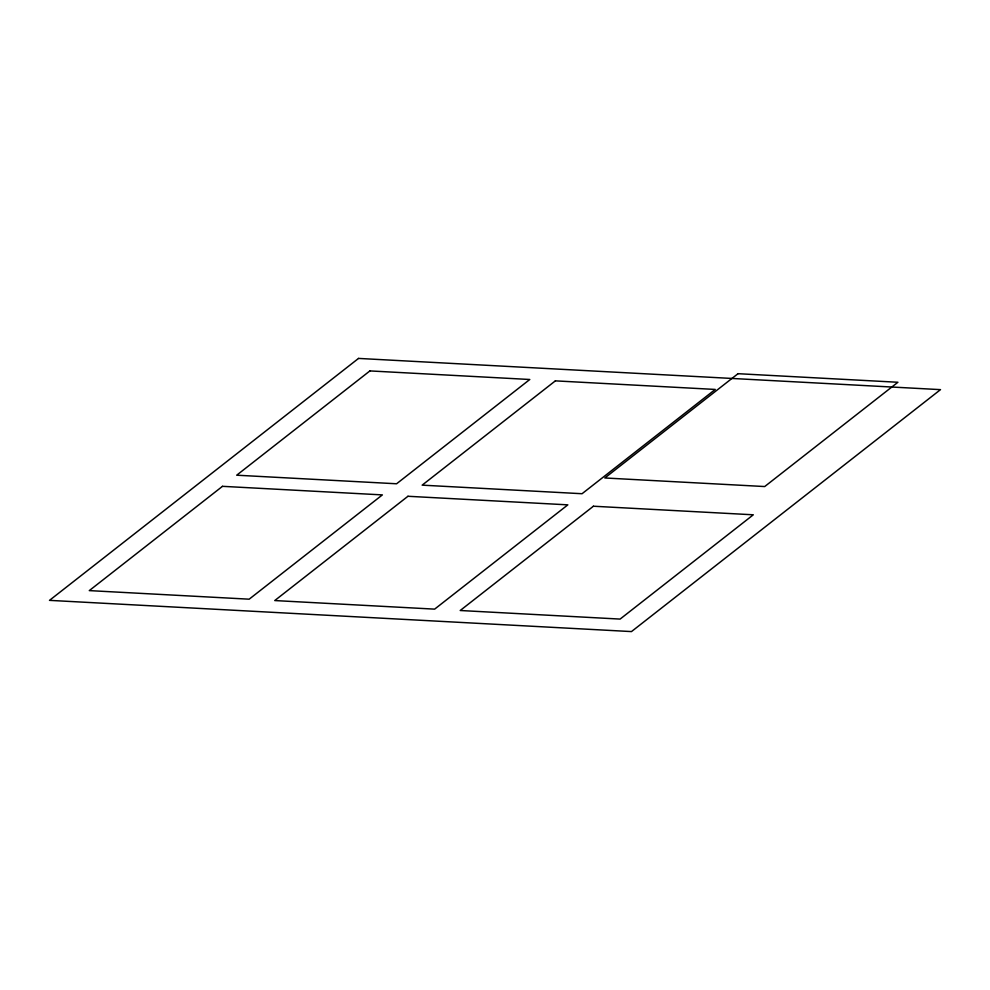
<?xml version="1.0" encoding="UTF-8"?>
<svg xmlns="http://www.w3.org/2000/svg" width="990" height="990" viewBox="0 0 990 990"><rect width="100%" height="100%" fill="white"/><g stroke="black" fill="none" stroke-linecap="round" stroke-linejoin="round"><path stroke-width="1.49" d="M358.529 358.417L49.5 600.361L631.471 631.583L940.5 389.639L358.529 358.417M222.49 486.325L89.286 590.609L249.171 599.185L382.375 494.901L222.49 486.325M369.901 370.916L236.697 475.2L396.582 483.776L529.786 379.492L369.901 370.916M407.954 496.275L274.75 600.559L434.635 609.135L567.839 504.851L407.954 496.275M555.365 380.865L422.161 485.15L582.046 493.725L715.25 389.441L555.365 380.865M738.02 373.688L604.828 477.972L764.701 486.548L897.905 382.264L738.02 373.688M593.418 506.224L460.214 610.508L620.099 619.084L753.303 514.8L593.418 506.224"/></g></svg>
